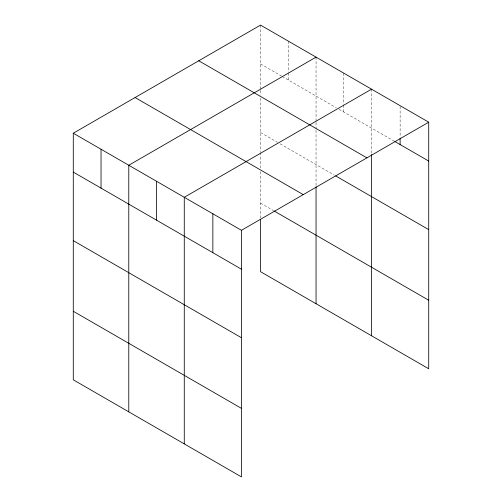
<?xml version="1.0" encoding="UTF-8"?>
<svg xmlns="http://www.w3.org/2000/svg" width="502" height="502" viewBox="0 0 502 502"><rect width="100%" height="100%" fill="white"/><g stroke="black" fill="none" stroke-linecap="round" stroke-linejoin="round"><path stroke-width="0.38" stroke-dasharray="2.51 1.88" d="M260.551 63.986L281.534 76.097M282.206 76.486L336.346 107.748M339.057 109.31L394.145 141.112M260.551 132.528L277.468 142.298M280.179 143.861L334.319 175.116M260.551 203.153L273.408 210.576M400.125 106.462L400.125 137.567M371.536 89.18L371.536 153.769M343.795 73.16L343.795 104.265M343.795 105.043L343.795 112.046M316.047 57.14L316.047 121.729M316.047 122.507L316.047 128.738M316.047 130.294L316.047 186.06M288.299 41.12L288.299 72.225M288.299 73.003L288.299 80.006M260.551 25.1L260.551 89.689M260.551 90.467L260.551 95.142M260.551 98.26L260.551 151.717M260.551 152.489L260.551 167.837M260.551 171.678L260.551 217.95"/><path stroke-width="0.75" d="M428.714 122.187L241.449 230.305L241.449 476.9L73.286 379.813L73.286 133.218L260.551 25.1L428.714 122.187L428.714 368.782L260.551 271.695L260.551 219.506M316.047 57.14L128.782 165.258L128.782 411.853M371.536 89.18L184.272 197.292L184.272 443.887M394.81 141.495L428.714 161.073M198.754 60.78L366.918 157.866M335.669 175.901L428.714 229.615M135.082 97.539L303.246 194.625M274.086 210.965L428.714 300.24M73.286 133.218L241.449 230.305M73.286 172.104L241.449 269.191M73.286 240.646L241.449 337.733M73.286 311.265L241.449 408.358M400.125 138.345L400.125 144.57M371.536 154.547L371.536 335.775M316.047 186.832L316.047 303.735M212.861 213.802L212.861 252.688M156.524 181.278L156.524 220.158M101.034 149.238L101.034 188.124"/></g></svg>
